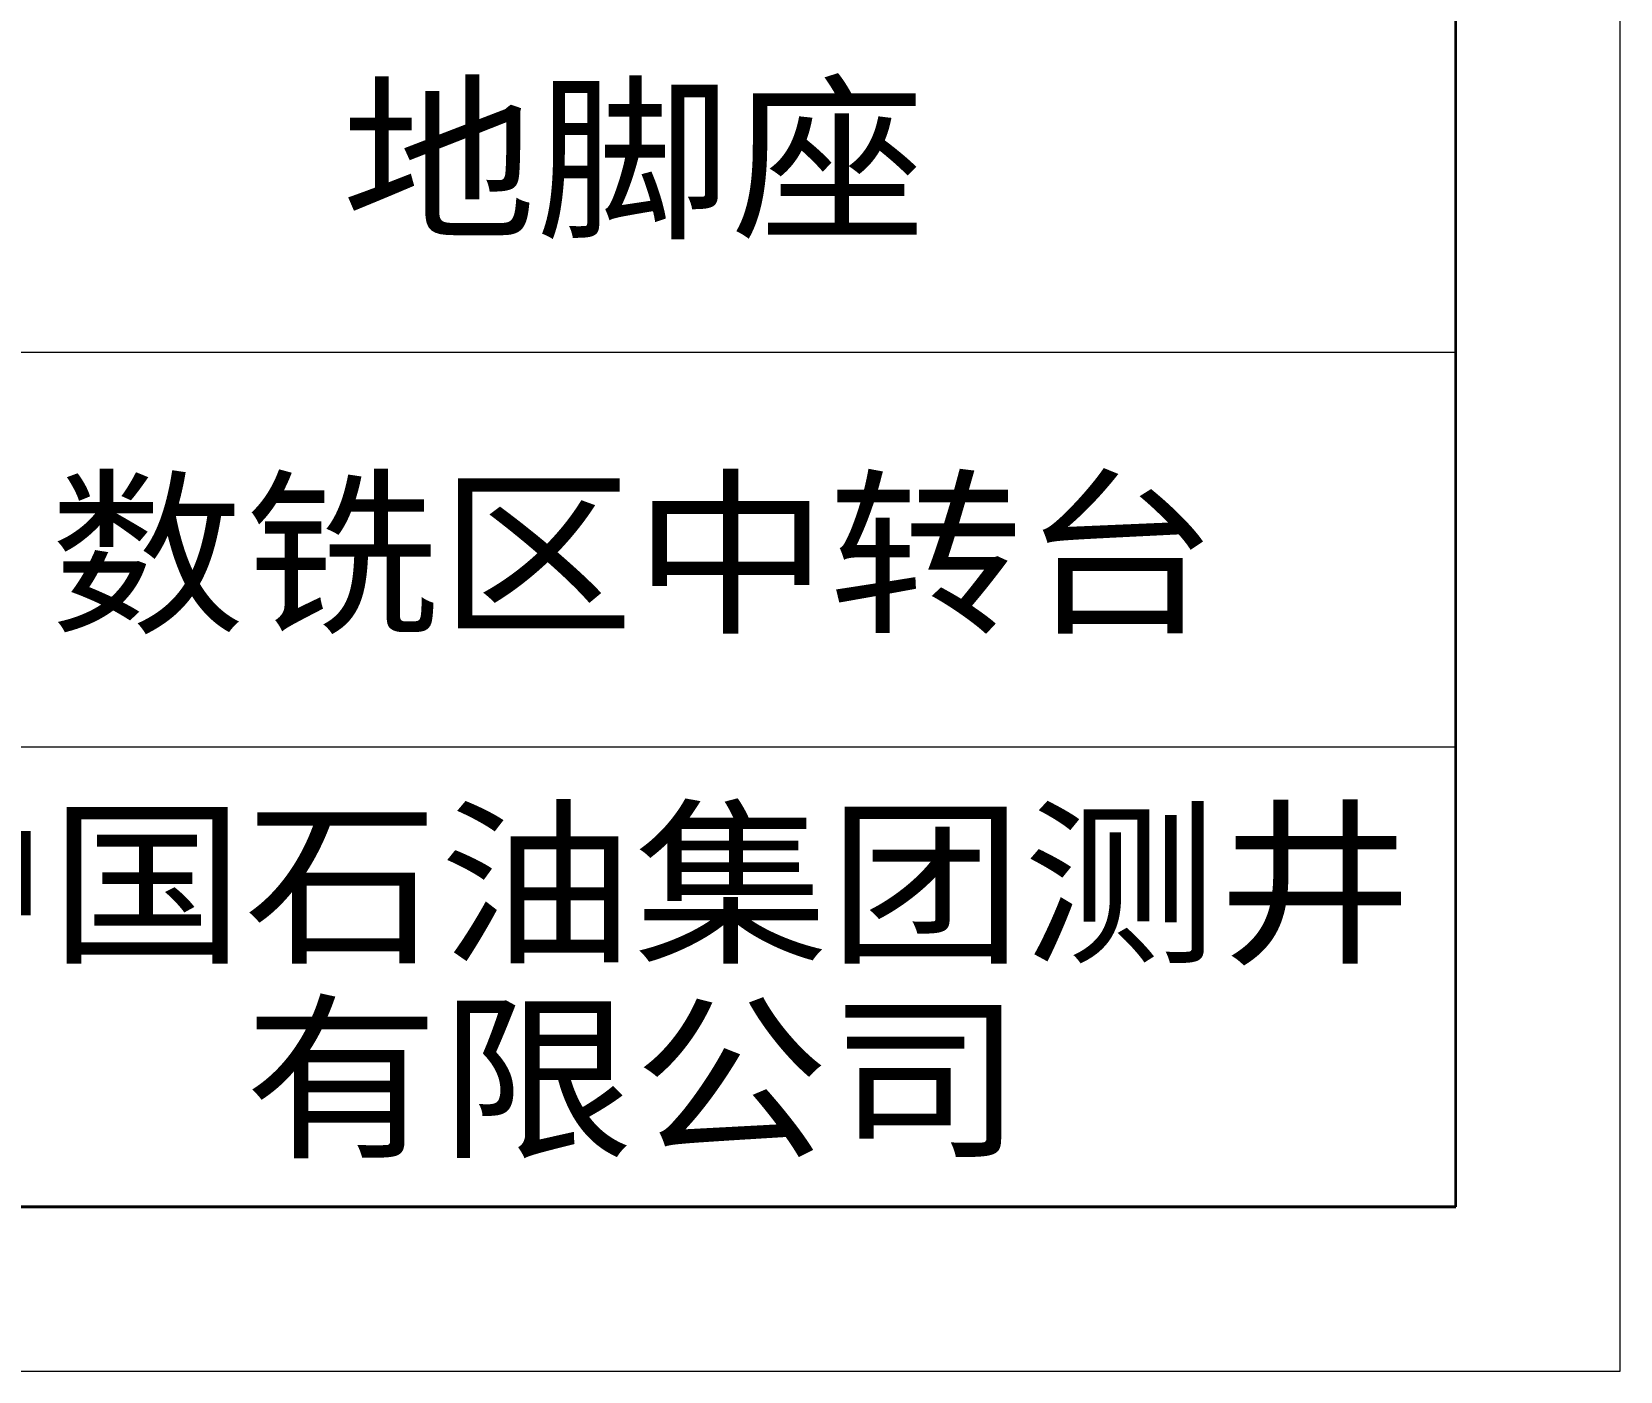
# Model space of a CAD drawing. Extents: x -225 to 67554, y -20826 to 613.
# Drawn here: x 161.69 to 210, y 0 to 40.75 of the extents above; entities that cross this region are included whole.
import ezdxf
from ezdxf.enums import TextEntityAlignment as Align

# ---------------------------------------------------------------- set-up
doc = ezdxf.new("R2010")
doc.units = 0
doc.layers.get('0').update_dxf_attribs({"lineweight": 13})
doc.layers.add('7', color=7, linetype='Continuous', lineweight=13)
doc.styles.get("Standard").update_dxf_attribs({"font": ''})
doc.styles.get('Standard').set_extended_font_data('SimSun')

msp = doc.modelspace()

# ---------------------------------------------------------------- linework, layer by layer
at = {"color": 5, "lineweight": 13}
for p, q in [((210, 0), (210, 297)), ((0, 0), (210, 0))]:
    msp.add_line(p, q, dxfattribs=at)
at = {"color": 7, "lineweight": 35}
for p, q in [((205, 5), (205, 292)), ((205, 5), (205, 68)), ((25, 5), (205, 5)), ((205, 5), (25, 5))]:
    msp.add_line(p, q, dxfattribs=at)
at = {"color": 7, "lineweight": 13}
for p, q in [((155, 31), (205, 31)), ((25, 19), (205, 19))]:
    msp.add_line(p, q, dxfattribs=at)

# ---------------------------------------------------------------- texts
at = {"color": 150, "lineweight": 13}
for s, p, p2 in [('数铣区中转台', (162.2428, 22.8728), (197.7572, 22.8728)), ('中国石油集团测井', (156.3237, 12.8324), (203.6763, 12.8324)), ('有限公司', (168.1618, 6.9133), (191.8382, 6.9133))]:
    msp.add_text(s, height=4, dxfattribs=at).set_placement(p, p2, align=Align.FIT)
at = {"layer": '7', "color": 5, "lineweight": 13}
msp.add_text('地脚座', height=4, dxfattribs=at).set_placement((171.1214, 34.8728), (188.8786, 34.8728), align=Align.FIT)

doc.saveas('drawing.dxf')
